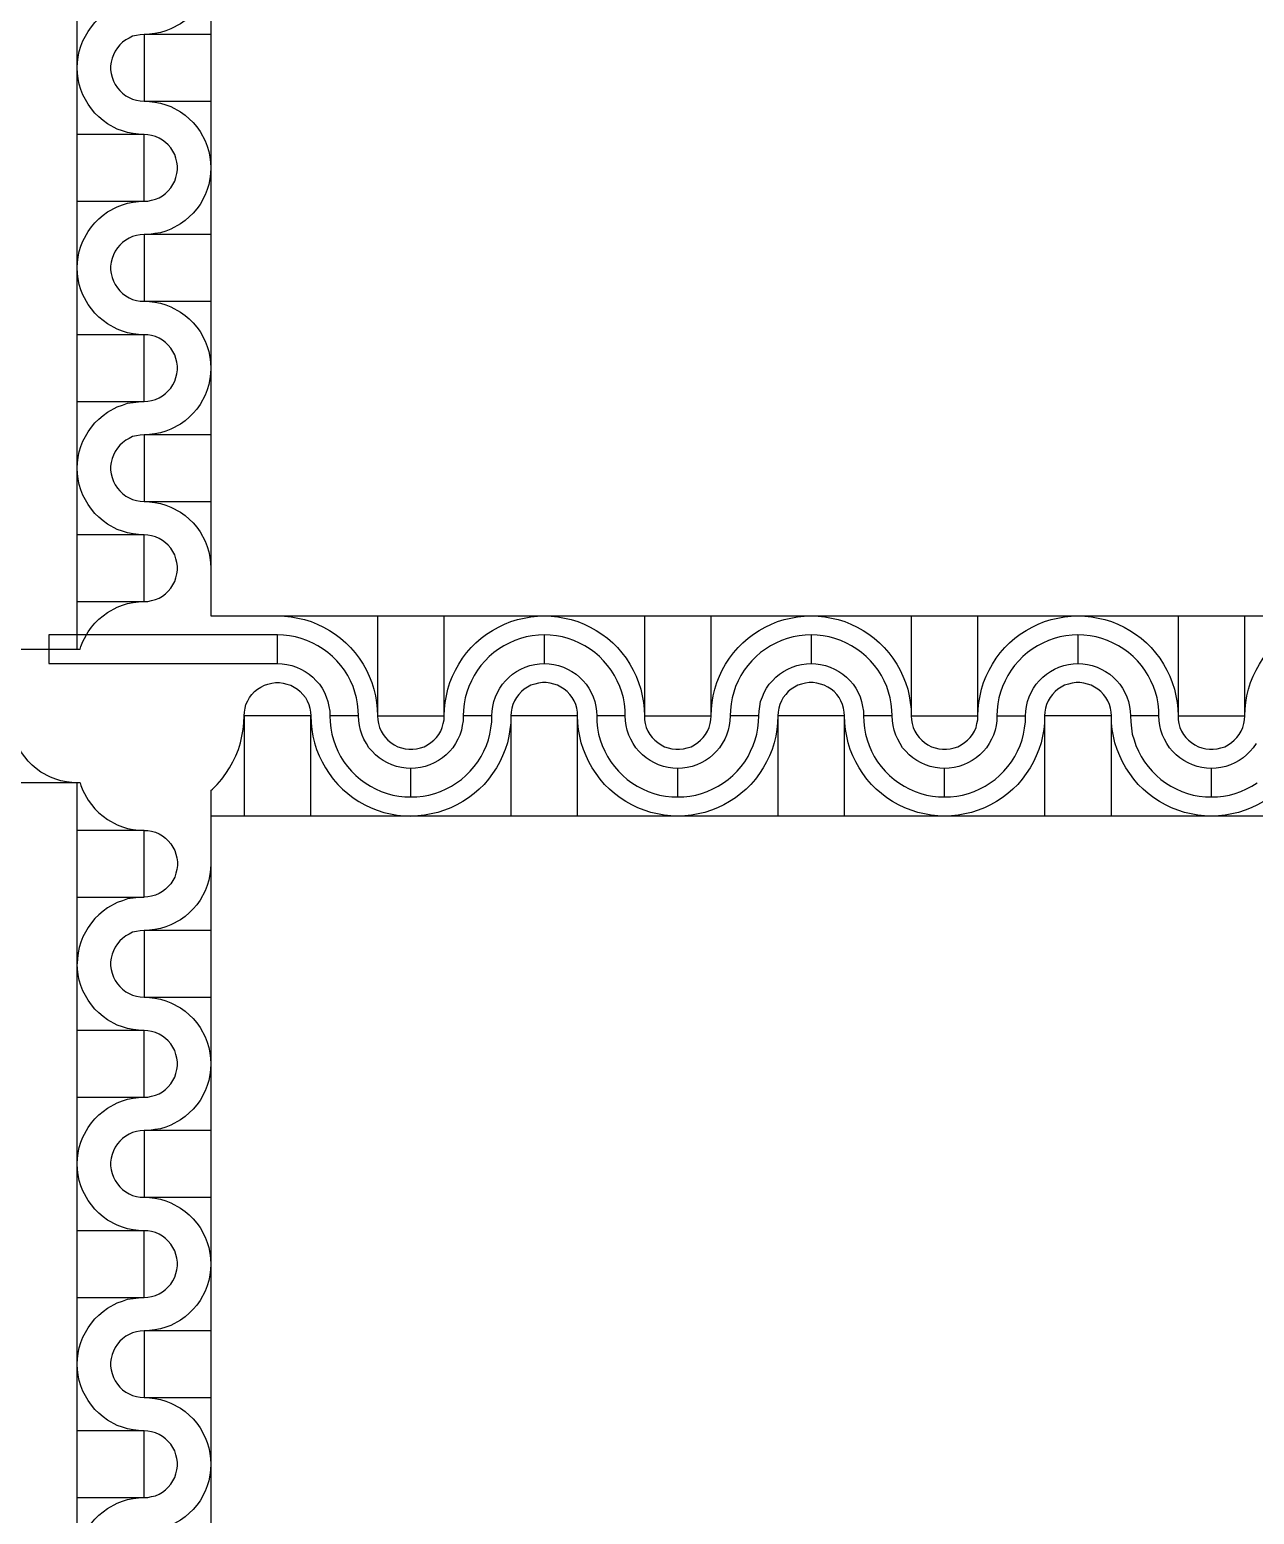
# Model space of a CAD drawing. Extents: x 190.8 to 267.1, y 124 to 174.8.
# Drawn here: x 231.075 to 232.36, y 145.243 to 146.801 of the extents above; entities that cross this region are included whole.
import ezdxf

# ---------------------------------------------------------------- set-up
doc = ezdxf.new("R2010")
doc.units = 0
doc.header["$MEASUREMENT"] = 0

msp = doc.modelspace()

# ---------------------------------------------------------------- linework, layer by layer
for p, q in [((231.2646, 148.2023), (231.2646, 146.1856)), ((231.2646, 146.1856), (233.3913, 146.1856)), ((229.0246, 146.1506), (231.1275, 146.1506)), ((231.2646, 146.0023), (231.2646, 143.9856))]:
    msp.add_line(p, q)
for points in [[(231.1246, 146.1506), (231.1246, 148.2106)], [(231.2646, 146.8656), (231.2644, 146.8598), (231.2636, 146.8541), (231.2626, 146.8483), (231.2609, 146.8428), (231.2589, 146.8373), (231.2534, 146.8273), (231.2499, 146.8226), (231.2461, 146.8181), (231.2421, 146.8141), (231.2376, 146.8103), (231.2329, 146.8068), (231.2229, 146.8013), (231.2174, 146.7993), (231.2119, 146.7976), (231.2061, 146.7966), (231.2004, 146.7958), (231.1946, 146.7956)], [(231.1246, 146.7606), (231.1249, 146.7663), (231.1256, 146.7721), (231.1266, 146.7778), (231.1284, 146.7833), (231.1304, 146.7888), (231.1359, 146.7988), (231.1394, 146.8036), (231.1431, 146.8081), (231.1471, 146.8121), (231.1516, 146.8158), (231.1564, 146.8193), (231.1664, 146.8248), (231.1719, 146.8268), (231.1774, 146.8286), (231.1831, 146.8296), (231.1889, 146.8303), (231.1946, 146.8306)], [(231.1946, 146.7956), (231.1906, 146.7953), (231.1866, 146.7946), (231.1826, 146.7936), (231.1789, 146.7918), (231.1754, 146.7898), (231.1721, 146.7873), (231.1691, 146.7846), (231.1666, 146.7816), (231.1644, 146.7781), (231.1624, 146.7743), (231.1611, 146.7706), (231.1601, 146.7666), (231.1596, 146.7626), (231.1596, 146.7586), (231.1601, 146.7546), (231.1611, 146.7506), (231.1624, 146.7466), (231.1644, 146.7431), (231.1666, 146.7396), (231.1691, 146.7366), (231.1721, 146.7338), (231.1754, 146.7313), (231.1789, 146.7293), (231.1826, 146.7276), (231.1866, 146.7266), (231.1906, 146.7258), (231.1946, 146.7256)], [(231.2646, 146.7956), (231.1946, 146.7956), (231.1946, 146.7256), (231.2646, 146.7256)], [(231.1946, 146.6906), (231.1889, 146.6908), (231.1831, 146.6916), (231.1774, 146.6926), (231.1719, 146.6943), (231.1664, 146.6963), (231.1564, 146.7018), (231.1516, 146.7053), (231.1471, 146.7091), (231.1431, 146.7131), (231.1394, 146.7176), (231.1359, 146.7223), (231.1304, 146.7323), (231.1284, 146.7378), (231.1266, 146.7433), (231.1256, 146.7491), (231.1249, 146.7548), (231.1246, 146.7606)], [(231.1946, 146.7256), (231.2004, 146.7253), (231.2061, 146.7246), (231.2119, 146.7236), (231.2174, 146.7218), (231.2229, 146.7198), (231.2329, 146.7143), (231.2376, 146.7108), (231.2421, 146.7071), (231.2461, 146.7031), (231.2499, 146.6986), (231.2534, 146.6938), (231.2589, 146.6838), (231.2609, 146.6783), (231.2626, 146.6728), (231.2636, 146.6671), (231.2644, 146.6613), (231.2646, 146.6556)], [(231.1246, 146.6206), (231.1946, 146.6206), (231.1946, 146.6906), (231.1246, 146.6906)], [(231.1946, 146.6206), (231.1986, 146.6208), (231.2026, 146.6216), (231.2066, 146.6226), (231.2104, 146.6243), (231.2139, 146.6263), (231.2171, 146.6288), (231.2201, 146.6316), (231.2226, 146.6346), (231.2249, 146.6381), (231.2269, 146.6418), (231.2281, 146.6456), (231.2291, 146.6496), (231.2296, 146.6536), (231.2296, 146.6576), (231.2291, 146.6616), (231.2281, 146.6656), (231.2269, 146.6696), (231.2249, 146.6731), (231.2226, 146.6766), (231.2201, 146.6796), (231.2171, 146.6823), (231.2139, 146.6848), (231.2104, 146.6868), (231.2066, 146.6886), (231.2026, 146.6896), (231.1986, 146.6903), (231.1946, 146.6906)], [(231.2646, 146.6556), (231.2644, 146.6498), (231.2636, 146.6441), (231.2626, 146.6383), (231.2609, 146.6328), (231.2589, 146.6273), (231.2534, 146.6173), (231.2499, 146.6126), (231.2461, 146.6081), (231.2421, 146.6041), (231.2376, 146.6003), (231.2329, 146.5968), (231.2229, 146.5913), (231.2174, 146.5893), (231.2119, 146.5876), (231.2061, 146.5866), (231.2004, 146.5858), (231.1946, 146.5856)], [(231.1246, 146.5506), (231.1249, 146.5563), (231.1256, 146.5621), (231.1266, 146.5678), (231.1284, 146.5733), (231.1304, 146.5788), (231.1359, 146.5888), (231.1394, 146.5936), (231.1431, 146.5981), (231.1471, 146.6021), (231.1516, 146.6058), (231.1564, 146.6093), (231.1664, 146.6148), (231.1719, 146.6168), (231.1774, 146.6186), (231.1831, 146.6196), (231.1889, 146.6203), (231.1946, 146.6206)], [(231.1946, 146.5856), (231.1906, 146.5853), (231.1866, 146.5846), (231.1826, 146.5836), (231.1789, 146.5818), (231.1754, 146.5798), (231.1721, 146.5773), (231.1691, 146.5746), (231.1666, 146.5716), (231.1644, 146.5681), (231.1624, 146.5643), (231.1611, 146.5606), (231.1601, 146.5566), (231.1596, 146.5526), (231.1596, 146.5486), (231.1601, 146.5446), (231.1611, 146.5406), (231.1624, 146.5366), (231.1644, 146.5331), (231.1666, 146.5296), (231.1691, 146.5266), (231.1721, 146.5238), (231.1754, 146.5213), (231.1789, 146.5193), (231.1826, 146.5176), (231.1866, 146.5166), (231.1906, 146.5158), (231.1946, 146.5156)], [(231.2646, 146.5856), (231.1946, 146.5856), (231.1946, 146.5156), (231.2646, 146.5156)], [(231.1946, 146.4806), (231.1889, 146.4808), (231.1831, 146.4816), (231.1774, 146.4826), (231.1719, 146.4843), (231.1664, 146.4863), (231.1564, 146.4918), (231.1516, 146.4953), (231.1471, 146.4991), (231.1431, 146.5031), (231.1394, 146.5076), (231.1359, 146.5123), (231.1304, 146.5223), (231.1284, 146.5278), (231.1266, 146.5333), (231.1256, 146.5391), (231.1249, 146.5448), (231.1246, 146.5506)], [(231.1946, 146.5156), (231.2004, 146.5153), (231.2061, 146.5146), (231.2119, 146.5136), (231.2174, 146.5118), (231.2229, 146.5098), (231.2329, 146.5043), (231.2376, 146.5008), (231.2421, 146.4971), (231.2461, 146.4931), (231.2499, 146.4886), (231.2534, 146.4838), (231.2589, 146.4738), (231.2609, 146.4683), (231.2626, 146.4628), (231.2636, 146.4571), (231.2644, 146.4513), (231.2646, 146.4456)], [(231.1246, 146.4106), (231.1946, 146.4106), (231.1946, 146.4806), (231.1246, 146.4806)], [(231.1946, 146.4106), (231.1986, 146.4108), (231.2026, 146.4116), (231.2066, 146.4126), (231.2104, 146.4143), (231.2139, 146.4163), (231.2171, 146.4188), (231.2201, 146.4216), (231.2226, 146.4246), (231.2249, 146.4281), (231.2269, 146.4318), (231.2281, 146.4356), (231.2291, 146.4396), (231.2296, 146.4436), (231.2296, 146.4476), (231.2291, 146.4516), (231.2281, 146.4556), (231.2269, 146.4596), (231.2249, 146.4631), (231.2226, 146.4666), (231.2201, 146.4696), (231.2171, 146.4723), (231.2139, 146.4748), (231.2104, 146.4768), (231.2066, 146.4786), (231.2026, 146.4796), (231.1986, 146.4803), (231.1946, 146.4806)], [(231.2646, 146.4456), (231.2644, 146.4398), (231.2636, 146.4341), (231.2626, 146.4283), (231.2609, 146.4228), (231.2589, 146.4173), (231.2534, 146.4073), (231.2499, 146.4026), (231.2461, 146.3981), (231.2421, 146.3941), (231.2376, 146.3903), (231.2329, 146.3868), (231.2229, 146.3813), (231.2174, 146.3793), (231.2119, 146.3776), (231.2061, 146.3766), (231.2004, 146.3758), (231.1946, 146.3756)], [(231.1246, 146.3406), (231.1249, 146.3463), (231.1256, 146.3521), (231.1266, 146.3578), (231.1284, 146.3633), (231.1304, 146.3688), (231.1359, 146.3788), (231.1394, 146.3836), (231.1431, 146.3881), (231.1471, 146.3921), (231.1516, 146.3958), (231.1564, 146.3993), (231.1664, 146.4048), (231.1719, 146.4068), (231.1774, 146.4086), (231.1831, 146.4096), (231.1889, 146.4103), (231.1946, 146.4106)], [(231.1946, 146.3756), (231.1906, 146.3753), (231.1866, 146.3746), (231.1826, 146.3736), (231.1789, 146.3718), (231.1754, 146.3698), (231.1721, 146.3673), (231.1691, 146.3646), (231.1666, 146.3616), (231.1644, 146.3581), (231.1624, 146.3543), (231.1611, 146.3506), (231.1601, 146.3466), (231.1596, 146.3426), (231.1596, 146.3386), (231.1601, 146.3346), (231.1611, 146.3306), (231.1624, 146.3266), (231.1644, 146.3231), (231.1666, 146.3196), (231.1691, 146.3166), (231.1721, 146.3138), (231.1754, 146.3113), (231.1789, 146.3093), (231.1826, 146.3076), (231.1866, 146.3066), (231.1906, 146.3058), (231.1946, 146.3056)], [(231.2646, 146.3756), (231.1946, 146.3756), (231.1946, 146.3056), (231.2646, 146.3056)], [(231.1946, 146.2706), (231.1889, 146.2708), (231.1831, 146.2716), (231.1774, 146.2726), (231.1719, 146.2743), (231.1664, 146.2763), (231.1564, 146.2818), (231.1516, 146.2853), (231.1471, 146.2891), (231.1431, 146.2931), (231.1394, 146.2976), (231.1359, 146.3023), (231.1304, 146.3123), (231.1284, 146.3178), (231.1266, 146.3233), (231.1256, 146.3291), (231.1249, 146.3348), (231.1246, 146.3406)], [(231.1946, 146.3056), (231.2004, 146.3053), (231.2061, 146.3046), (231.2119, 146.3036), (231.2174, 146.3018), (231.2229, 146.2998), (231.2329, 146.2943), (231.2376, 146.2908), (231.2421, 146.2871), (231.2461, 146.2831), (231.2499, 146.2786), (231.2534, 146.2738), (231.2589, 146.2638), (231.2609, 146.2583), (231.2626, 146.2528), (231.2636, 146.2471), (231.2644, 146.2413), (231.2646, 146.2356)], [(231.1246, 146.2006), (231.1946, 146.2006), (231.1946, 146.2706), (231.1246, 146.2706)], [(231.1946, 146.2006), (231.1986, 146.2008), (231.2026, 146.2016), (231.2066, 146.2026), (231.2104, 146.2043), (231.2139, 146.2063), (231.2171, 146.2088), (231.2201, 146.2116), (231.2226, 146.2146), (231.2249, 146.2181), (231.2269, 146.2218), (231.2281, 146.2256), (231.2291, 146.2296), (231.2296, 146.2336), (231.2296, 146.2376), (231.2291, 146.2416), (231.2281, 146.2456), (231.2269, 146.2496), (231.2249, 146.2531), (231.2226, 146.2566), (231.2201, 146.2596), (231.2171, 146.2623), (231.2139, 146.2648), (231.2104, 146.2668), (231.2066, 146.2686), (231.2026, 146.2696), (231.1986, 146.2703), (231.1946, 146.2706)], [(231.1275, 146.1506), (231.1284, 146.1533), (231.1304, 146.1588), (231.1359, 146.1688), (231.1394, 146.1736), (231.1431, 146.1781), (231.1471, 146.1821), (231.1516, 146.1858), (231.1564, 146.1893), (231.1664, 146.1948), (231.1719, 146.1968), (231.1774, 146.1986), (231.1831, 146.1996), (231.1889, 146.2003), (231.1946, 146.2006)], [(231.3346, 146.1856), (231.3419, 146.1853), (231.3489, 146.1846), (231.3559, 146.1833), (231.3629, 146.1818), (231.3699, 146.1796), (231.3764, 146.1768), (231.3829, 146.1738), (231.3891, 146.1703), (231.3951, 146.1663), (231.4009, 146.1621), (231.4064, 146.1573), (231.4114, 146.1523), (231.4161, 146.1468), (231.4204, 146.1411), (231.4244, 146.1351), (231.4279, 146.1288), (231.4309, 146.1223), (231.4336, 146.1158), (231.4359, 146.1088), (231.4374, 146.1018), (231.4386, 146.0948), (231.4394, 146.0878), (231.4396, 146.0806)], [(231.4396, 146.1856), (231.4396, 146.0806), (231.5096, 146.0806), (231.5096, 146.1856)], [(231.5096, 146.0806), (231.5099, 146.0878), (231.5106, 146.0948), (231.5119, 146.1018), (231.5134, 146.1088), (231.5156, 146.1158), (231.5184, 146.1223), (231.5214, 146.1288), (231.5249, 146.1351), (231.5289, 146.1411), (231.5331, 146.1468), (231.5379, 146.1523), (231.5429, 146.1573), (231.5484, 146.1621), (231.5541, 146.1663), (231.5601, 146.1703), (231.5664, 146.1738), (231.5729, 146.1768), (231.5794, 146.1796), (231.5864, 146.1818), (231.5934, 146.1833), (231.6004, 146.1846), (231.6074, 146.1853), (231.6146, 146.1856)], [(231.6146, 146.1856), (231.6219, 146.1853), (231.6289, 146.1846), (231.6359, 146.1833), (231.6429, 146.1818), (231.6499, 146.1796), (231.6564, 146.1768), (231.6629, 146.1738), (231.6691, 146.1703), (231.6751, 146.1663), (231.6809, 146.1621), (231.6864, 146.1573), (231.6914, 146.1523), (231.6961, 146.1468), (231.7004, 146.1411), (231.7044, 146.1351), (231.7079, 146.1288), (231.7109, 146.1223), (231.7136, 146.1158), (231.7159, 146.1088), (231.7174, 146.1018), (231.7186, 146.0948), (231.7194, 146.0878), (231.7196, 146.0806)], [(231.7196, 146.1856), (231.7196, 146.0806), (231.7896, 146.0806), (231.7896, 146.1856)], [(231.7896, 146.0806), (231.7899, 146.0878), (231.7906, 146.0948), (231.7919, 146.1018), (231.7934, 146.1088), (231.7956, 146.1158), (231.7984, 146.1223), (231.8014, 146.1288), (231.8049, 146.1351), (231.8089, 146.1411), (231.8131, 146.1468), (231.8179, 146.1523), (231.8229, 146.1573), (231.8284, 146.1621), (231.8341, 146.1663), (231.8401, 146.1703), (231.8464, 146.1738), (231.8529, 146.1768), (231.8594, 146.1796), (231.8664, 146.1818), (231.8734, 146.1833), (231.8804, 146.1846), (231.8874, 146.1853), (231.8946, 146.1856)], [(231.8946, 146.1856), (231.9019, 146.1853), (231.9089, 146.1846), (231.9159, 146.1833), (231.9229, 146.1818), (231.9299, 146.1796), (231.9364, 146.1768), (231.9429, 146.1738), (231.9491, 146.1703), (231.9551, 146.1663), (231.9609, 146.1621), (231.9664, 146.1573), (231.9714, 146.1523), (231.9761, 146.1468), (231.9804, 146.1411), (231.9844, 146.1351), (231.9879, 146.1288), (231.9909, 146.1223), (231.9936, 146.1158), (231.9959, 146.1088), (231.9974, 146.1018), (231.9986, 146.0948), (231.9994, 146.0878), (231.9996, 146.0806)], [(231.9996, 146.1856), (231.9996, 146.0806), (232.0696, 146.0806), (232.0696, 146.1856)], [(232.0696, 146.0806), (232.0699, 146.0878), (232.0706, 146.0948), (232.0719, 146.1018), (232.0734, 146.1088), (232.0756, 146.1158), (232.0784, 146.1223), (232.0814, 146.1288), (232.0849, 146.1351), (232.0889, 146.1411), (232.0931, 146.1468), (232.0979, 146.1523), (232.1029, 146.1573), (232.1084, 146.1621), (232.1141, 146.1663), (232.1201, 146.1703), (232.1264, 146.1738), (232.1329, 146.1768), (232.1394, 146.1796), (232.1464, 146.1818), (232.1534, 146.1833), (232.1604, 146.1846), (232.1674, 146.1853), (232.1746, 146.1856)], [(232.1746, 146.1856), (232.1819, 146.1853), (232.1889, 146.1846), (232.1959, 146.1833), (232.2029, 146.1818), (232.2099, 146.1796), (232.2164, 146.1768), (232.2229, 146.1738), (232.2291, 146.1703), (232.2351, 146.1663), (232.2409, 146.1621), (232.2464, 146.1573), (232.2514, 146.1523), (232.2561, 146.1468), (232.2604, 146.1411), (232.2644, 146.1351), (232.2679, 146.1288), (232.2709, 146.1223), (232.2736, 146.1158), (232.2759, 146.1088), (232.2774, 146.1018), (232.2786, 146.0948), (232.2794, 146.0878), (232.2796, 146.0806)], [(232.2796, 146.1856), (232.2796, 146.0806), (232.3496, 146.0806), (232.3496, 146.1856)], [(232.3496, 146.0806), (232.3499, 146.0878), (232.3506, 146.0948), (232.3519, 146.1018), (232.3534, 146.1088), (232.3556, 146.1158), (232.3584, 146.1223), (232.3614, 146.1288), (232.3649, 146.1351), (232.3689, 146.1411), (232.3731, 146.1468), (232.3779, 146.1523), (232.3829, 146.1573), (232.3884, 146.1621), (232.3941, 146.1663), (232.4001, 146.1703), (232.4064, 146.1738), (232.4129, 146.1768), (232.4194, 146.1796), (232.4264, 146.1818), (232.4334, 146.1833), (232.4404, 146.1846), (232.4474, 146.1853), (232.4546, 146.1856)], [(231.4196, 146.0806), (231.4194, 146.0868), (231.4186, 146.0933), (231.4176, 146.0996), (231.4159, 146.1056), (231.4139, 146.1116), (231.4111, 146.1176), (231.4084, 146.1231), (231.4049, 146.1286), (231.4011, 146.1336), (231.3969, 146.1383), (231.3924, 146.1428), (231.3876, 146.1471), (231.3826, 146.1508), (231.3771, 146.1543), (231.3716, 146.1571), (231.3656, 146.1598), (231.3596, 146.1618), (231.3536, 146.1636), (231.3474, 146.1646), (231.3409, 146.1653), (231.3346, 146.1656)], [(231.6146, 146.1656), (231.6084, 146.1653), (231.6019, 146.1646), (231.5956, 146.1636), (231.5896, 146.1618), (231.5836, 146.1598), (231.5776, 146.1571), (231.5721, 146.1543), (231.5666, 146.1508), (231.5616, 146.1471), (231.5569, 146.1428), (231.5524, 146.1383), (231.5481, 146.1336), (231.5444, 146.1286), (231.5409, 146.1231), (231.5381, 146.1176), (231.5354, 146.1116), (231.5334, 146.1056), (231.5316, 146.0996), (231.5306, 146.0933), (231.5299, 146.0868), (231.5296, 146.0806)], [(231.6996, 146.0806), (231.6994, 146.0868), (231.6986, 146.0933), (231.6976, 146.0996), (231.6959, 146.1056), (231.6939, 146.1116), (231.6911, 146.1176), (231.6884, 146.1231), (231.6849, 146.1286), (231.6811, 146.1336), (231.6769, 146.1383), (231.6724, 146.1428), (231.6676, 146.1471), (231.6626, 146.1508), (231.6571, 146.1543), (231.6516, 146.1571), (231.6456, 146.1598), (231.6396, 146.1618), (231.6336, 146.1636), (231.6274, 146.1646), (231.6209, 146.1653), (231.6146, 146.1656), (231.6146, 146.1356), (231.6196, 146.1353), (231.6246, 146.1346), (231.6296, 146.1336), (231.6346, 146.1318), (231.6391, 146.1298), (231.6436, 146.1273), (231.6479, 146.1246), (231.6516, 146.1213), (231.6554, 146.1176), (231.6586, 146.1138), (231.6614, 146.1096), (231.6639, 146.1051), (231.6659, 146.1006), (231.6676, 146.0956), (231.6686, 146.0906), (231.6694, 146.0856), (231.6696, 146.0806)], [(231.8946, 146.1656), (231.8884, 146.1653), (231.8819, 146.1646), (231.8756, 146.1636), (231.8696, 146.1618), (231.8636, 146.1598), (231.8576, 146.1571), (231.8521, 146.1543), (231.8466, 146.1508), (231.8416, 146.1471), (231.8369, 146.1428), (231.8324, 146.1383), (231.8281, 146.1336), (231.8244, 146.1286), (231.8209, 146.1231), (231.8181, 146.1176), (231.8154, 146.1116), (231.8134, 146.1056), (231.8116, 146.0996), (231.8106, 146.0933), (231.8099, 146.0868), (231.8096, 146.0806)], [(231.9796, 146.0806), (231.9794, 146.0868), (231.9786, 146.0933), (231.9776, 146.0996), (231.9759, 146.1056), (231.9739, 146.1116), (231.9711, 146.1176), (231.9684, 146.1231), (231.9649, 146.1286), (231.9611, 146.1336), (231.9569, 146.1383), (231.9524, 146.1428), (231.9476, 146.1471), (231.9426, 146.1508), (231.9371, 146.1543), (231.9316, 146.1571), (231.9256, 146.1598), (231.9196, 146.1618), (231.9136, 146.1636), (231.9074, 146.1646), (231.9009, 146.1653), (231.8946, 146.1656), (231.8946, 146.1356), (231.8996, 146.1353), (231.9046, 146.1346), (231.9096, 146.1336), (231.9146, 146.1318), (231.9191, 146.1298), (231.9236, 146.1273), (231.9279, 146.1246), (231.9316, 146.1213), (231.9354, 146.1176), (231.9386, 146.1138), (231.9414, 146.1096), (231.9439, 146.1051), (231.9459, 146.1006), (231.9476, 146.0956), (231.9486, 146.0906), (231.9494, 146.0856), (231.9496, 146.0806)], [(232.1746, 146.1656), (232.1684, 146.1653), (232.1619, 146.1646), (232.1556, 146.1636), (232.1496, 146.1618), (232.1436, 146.1598), (232.1376, 146.1571), (232.1321, 146.1543), (232.1266, 146.1508), (232.1216, 146.1471), (232.1169, 146.1428), (232.1124, 146.1383), (232.1081, 146.1336), (232.1044, 146.1286), (232.1009, 146.1231), (232.0981, 146.1176), (232.0954, 146.1116), (232.0934, 146.1056), (232.0916, 146.0996), (232.0906, 146.0933), (232.0899, 146.0868), (232.0896, 146.0806), (232.1196, 146.0806), (232.1199, 146.0856), (232.1206, 146.0906), (232.1216, 146.0956), (232.1234, 146.1006), (232.1254, 146.1051), (232.1279, 146.1096), (232.1306, 146.1138), (232.1339, 146.1176), (232.1376, 146.1213), (232.1414, 146.1246), (232.1456, 146.1273), (232.1501, 146.1298), (232.1546, 146.1318), (232.1596, 146.1336), (232.1646, 146.1346), (232.1696, 146.1353), (232.1746, 146.1356)], [(232.2596, 146.0806), (232.2594, 146.0868), (232.2586, 146.0933), (232.2576, 146.0996), (232.2559, 146.1056), (232.2539, 146.1116), (232.2511, 146.1176), (232.2484, 146.1231), (232.2449, 146.1286), (232.2411, 146.1336), (232.2369, 146.1383), (232.2324, 146.1428), (232.2276, 146.1471), (232.2226, 146.1508), (232.2171, 146.1543), (232.2116, 146.1571), (232.2056, 146.1598), (232.1996, 146.1618), (232.1936, 146.1636), (232.1874, 146.1646), (232.1809, 146.1653), (232.1746, 146.1656), (232.1746, 146.1356), (232.1796, 146.1353), (232.1846, 146.1346), (232.1896, 146.1336), (232.1946, 146.1318), (232.1991, 146.1298), (232.2036, 146.1273), (232.2079, 146.1246), (232.2116, 146.1213), (232.2154, 146.1176), (232.2186, 146.1138), (232.2214, 146.1096), (232.2239, 146.1051), (232.2259, 146.1006), (232.2276, 146.0956), (232.2286, 146.0906), (232.2294, 146.0856), (232.2296, 146.0806)], [(231.3346, 146.1356), (231.3396, 146.1353), (231.3446, 146.1346), (231.3496, 146.1336), (231.3546, 146.1318), (231.3591, 146.1298), (231.3636, 146.1273), (231.3679, 146.1246), (231.3716, 146.1213), (231.3754, 146.1176), (231.3786, 146.1138), (231.3814, 146.1096), (231.3839, 146.1051), (231.3859, 146.1006), (231.3876, 146.0956), (231.3886, 146.0906), (231.3894, 146.0856), (231.3896, 146.0806)], [(231.5596, 146.0806), (231.5599, 146.0856), (231.5606, 146.0906), (231.5616, 146.0956), (231.5634, 146.1006), (231.5654, 146.1051), (231.5679, 146.1096), (231.5706, 146.1138), (231.5739, 146.1176), (231.5776, 146.1213), (231.5814, 146.1246), (231.5856, 146.1273), (231.5901, 146.1298), (231.5946, 146.1318), (231.5996, 146.1336), (231.6046, 146.1346), (231.6096, 146.1353), (231.6146, 146.1356)], [(231.8396, 146.0806), (231.8399, 146.0856), (231.8406, 146.0906), (231.8416, 146.0956), (231.8434, 146.1006), (231.8454, 146.1051), (231.8479, 146.1096), (231.8506, 146.1138), (231.8539, 146.1176), (231.8576, 146.1213), (231.8614, 146.1246), (231.8656, 146.1273), (231.8701, 146.1298), (231.8746, 146.1318), (231.8796, 146.1336), (231.8846, 146.1346), (231.8896, 146.1353), (231.8946, 146.1356)], [(231.2996, 146.0806), (231.2999, 146.0846), (231.3006, 146.0886), (231.3016, 146.0926), (231.3034, 146.0963), (231.3054, 146.0998), (231.3079, 146.1031), (231.3106, 146.1061), (231.3136, 146.1086), (231.3171, 146.1108), (231.3209, 146.1128), (231.3246, 146.1141), (231.3286, 146.1151), (231.3326, 146.1156), (231.3366, 146.1156), (231.3406, 146.1151), (231.3446, 146.1141), (231.3486, 146.1128), (231.3521, 146.1108), (231.3556, 146.1086), (231.3586, 146.1061), (231.3614, 146.1031), (231.3639, 146.0998), (231.3659, 146.0963), (231.3676, 146.0926), (231.3686, 146.0886), (231.3694, 146.0846), (231.3696, 146.0806)], [(231.6496, 146.0806), (231.6494, 146.0846), (231.6486, 146.0886), (231.6476, 146.0926), (231.6459, 146.0963), (231.6439, 146.0998), (231.6414, 146.1031), (231.6386, 146.1061), (231.6356, 146.1086), (231.6321, 146.1108), (231.6284, 146.1128), (231.6246, 146.1141), (231.6206, 146.1151), (231.6166, 146.1156), (231.6126, 146.1156), (231.6086, 146.1151), (231.6046, 146.1141), (231.6006, 146.1128), (231.5971, 146.1108), (231.5936, 146.1086), (231.5906, 146.1061), (231.5879, 146.1031), (231.5854, 146.0998), (231.5834, 146.0963), (231.5816, 146.0926), (231.5806, 146.0886), (231.5799, 146.0846), (231.5796, 146.0806)], [(231.9296, 146.0806), (231.9294, 146.0846), (231.9286, 146.0886), (231.9276, 146.0926), (231.9259, 146.0963), (231.9239, 146.0998), (231.9214, 146.1031), (231.9186, 146.1061), (231.9156, 146.1086), (231.9121, 146.1108), (231.9084, 146.1128), (231.9046, 146.1141), (231.9006, 146.1151), (231.8966, 146.1156), (231.8926, 146.1156), (231.8886, 146.1151), (231.8846, 146.1141), (231.8806, 146.1128), (231.8771, 146.1108), (231.8736, 146.1086), (231.8706, 146.1061), (231.8679, 146.1031), (231.8654, 146.0998), (231.8634, 146.0963), (231.8616, 146.0926), (231.8606, 146.0886), (231.8599, 146.0846), (231.8596, 146.0806)], [(232.2096, 146.0806), (232.2094, 146.0846), (232.2086, 146.0886), (232.2076, 146.0926), (232.2059, 146.0963), (232.2039, 146.0998), (232.2014, 146.1031), (232.1986, 146.1061), (232.1956, 146.1086), (232.1921, 146.1108), (232.1884, 146.1128), (232.1846, 146.1141), (232.1806, 146.1151), (232.1766, 146.1156), (232.1726, 146.1156), (232.1686, 146.1151), (232.1646, 146.1141), (232.1606, 146.1128), (232.1571, 146.1108), (232.1536, 146.1086), (232.1506, 146.1061), (232.1479, 146.1031), (232.1454, 146.0998), (232.1434, 146.0963), (232.1416, 146.0926), (232.1406, 146.0886), (232.1399, 146.0846), (232.1396, 146.0806)], [(231.1246, 146.0106), (231.1189, 146.0108), (231.1131, 146.0116), (231.1074, 146.0126), (231.1019, 146.0143), (231.0964, 146.0163), (231.0864, 146.0218), (231.0816, 146.0253), (231.0771, 146.0291), (231.0731, 146.0331), (231.0694, 146.0376), (231.0659, 146.0423), (231.0604, 146.0523), (231.0584, 146.0578), (231.0566, 146.0633), (231.0556, 146.0691), (231.0549, 146.0748), (231.0546, 146.0806)], [(231.2646, 146.0023), (231.2664, 146.0038), (231.2714, 146.0088), (231.2761, 146.0143), (231.2804, 146.0201), (231.2844, 146.0261), (231.2879, 146.0323), (231.2909, 146.0388), (231.2936, 146.0453), (231.2959, 146.0523), (231.2974, 146.0593), (231.2986, 146.0663), (231.2994, 146.0733), (231.2996, 146.0806)], [(231.3696, 145.9756), (231.3696, 146.0806), (231.2996, 146.0806), (231.2996, 145.9756)], [(231.3696, 146.0806), (231.3699, 146.0733), (231.3706, 146.0663), (231.3719, 146.0593), (231.3734, 146.0523), (231.3756, 146.0453), (231.3784, 146.0388), (231.3814, 146.0323), (231.3849, 146.0261), (231.3889, 146.0201), (231.3931, 146.0143), (231.3979, 146.0088), (231.4029, 146.0038), (231.4084, 145.9991), (231.4141, 145.9948), (231.4201, 145.9908), (231.4264, 145.9873), (231.4329, 145.9843), (231.4394, 145.9816), (231.4464, 145.9793), (231.4534, 145.9778), (231.4604, 145.9766), (231.4674, 145.9758), (231.4746, 145.9756)], [(231.4396, 146.0806), (231.4399, 146.0766), (231.4406, 146.0726), (231.4416, 146.0686), (231.4434, 146.0648), (231.4454, 146.0613), (231.4479, 146.0581), (231.4506, 146.0551), (231.4536, 146.0526), (231.4571, 146.0503), (231.4609, 146.0483), (231.4646, 146.0471), (231.4686, 146.0461), (231.4726, 146.0456), (231.4766, 146.0456), (231.4806, 146.0461), (231.4846, 146.0471), (231.4886, 146.0483), (231.4921, 146.0503), (231.4956, 146.0526), (231.4986, 146.0551), (231.5014, 146.0581), (231.5039, 146.0613), (231.5059, 146.0648), (231.5076, 146.0686), (231.5086, 146.0726), (231.5094, 146.0766), (231.5096, 146.0806)], [(231.4746, 145.9956), (231.4809, 145.9958), (231.4874, 145.9966), (231.4936, 145.9976), (231.4996, 145.9993), (231.5056, 146.0013), (231.5116, 146.0041), (231.5171, 146.0068), (231.5226, 146.0103), (231.5276, 146.0141), (231.5324, 146.0183), (231.5369, 146.0228), (231.5411, 146.0276), (231.5449, 146.0326), (231.5484, 146.0381), (231.5511, 146.0436), (231.5539, 146.0496), (231.5559, 146.0556), (231.5576, 146.0616), (231.5586, 146.0678), (231.5594, 146.0743), (231.5596, 146.0806), (231.5296, 146.0806), (231.5294, 146.0756), (231.5286, 146.0706), (231.5276, 146.0656), (231.5259, 146.0606), (231.5239, 146.0561), (231.5214, 146.0516), (231.5186, 146.0473), (231.5154, 146.0436), (231.5116, 146.0398), (231.5079, 146.0366), (231.5036, 146.0338), (231.4991, 146.0313), (231.4946, 146.0293), (231.4896, 146.0276), (231.4846, 146.0266), (231.4796, 146.0258), (231.4746, 146.0256)], [(231.5796, 146.0806), (231.5794, 146.0733), (231.5786, 146.0663), (231.5774, 146.0593), (231.5759, 146.0523), (231.5736, 146.0453), (231.5709, 146.0388), (231.5679, 146.0323), (231.5644, 146.0261), (231.5604, 146.0201), (231.5561, 146.0143), (231.5514, 146.0088), (231.5464, 146.0038), (231.5409, 145.9991), (231.5351, 145.9948), (231.5291, 145.9908), (231.5229, 145.9873), (231.5164, 145.9843), (231.5099, 145.9816), (231.5029, 145.9793), (231.4959, 145.9778), (231.4889, 145.9766), (231.4819, 145.9758), (231.4746, 145.9756)], [(231.6496, 145.9756), (231.6496, 146.0806), (231.5796, 146.0806), (231.5796, 145.9756)], [(231.7546, 145.9756), (231.7474, 145.9758), (231.7404, 145.9766), (231.7334, 145.9778), (231.7264, 145.9793), (231.7194, 145.9816), (231.7129, 145.9843), (231.7064, 145.9873), (231.7001, 145.9908), (231.6941, 145.9948), (231.6884, 145.9991), (231.6829, 146.0038), (231.6779, 146.0088), (231.6731, 146.0143), (231.6689, 146.0201), (231.6649, 146.0261), (231.6614, 146.0323), (231.6584, 146.0388), (231.6556, 146.0453), (231.6534, 146.0523), (231.6519, 146.0593), (231.6506, 146.0663), (231.6499, 146.0733), (231.6496, 146.0806)], [(231.7196, 146.0806), (231.7199, 146.0766), (231.7206, 146.0726), (231.7216, 146.0686), (231.7234, 146.0648), (231.7254, 146.0613), (231.7279, 146.0581), (231.7306, 146.0551), (231.7336, 146.0526), (231.7371, 146.0503), (231.7409, 146.0483), (231.7446, 146.0471), (231.7486, 146.0461), (231.7526, 146.0456), (231.7566, 146.0456), (231.7606, 146.0461), (231.7646, 146.0471), (231.7686, 146.0483), (231.7721, 146.0503), (231.7756, 146.0526), (231.7786, 146.0551), (231.7814, 146.0581), (231.7839, 146.0613), (231.7859, 146.0648), (231.7876, 146.0686), (231.7886, 146.0726), (231.7894, 146.0766), (231.7896, 146.0806)], [(231.7546, 145.9956), (231.7609, 145.9958), (231.7674, 145.9966), (231.7736, 145.9976), (231.7796, 145.9993), (231.7856, 146.0013), (231.7916, 146.0041), (231.7971, 146.0068), (231.8026, 146.0103), (231.8076, 146.0141), (231.8124, 146.0183), (231.8169, 146.0228), (231.8211, 146.0276), (231.8249, 146.0326), (231.8284, 146.0381), (231.8311, 146.0436), (231.8339, 146.0496), (231.8359, 146.0556), (231.8376, 146.0616), (231.8386, 146.0678), (231.8394, 146.0743), (231.8396, 146.0806), (231.8096, 146.0806), (231.8094, 146.0756), (231.8086, 146.0706), (231.8076, 146.0656), (231.8059, 146.0606), (231.8039, 146.0561), (231.8014, 146.0516), (231.7986, 146.0473), (231.7954, 146.0436), (231.7916, 146.0398), (231.7879, 146.0366), (231.7836, 146.0338), (231.7791, 146.0313), (231.7746, 146.0293), (231.7696, 146.0276), (231.7646, 146.0266), (231.7596, 146.0258), (231.7546, 146.0256)], [(231.8596, 146.0806), (231.8594, 146.0733), (231.8586, 146.0663), (231.8574, 146.0593), (231.8559, 146.0523), (231.8536, 146.0453), (231.8509, 146.0388), (231.8479, 146.0323), (231.8444, 146.0261), (231.8404, 146.0201), (231.8361, 146.0143), (231.8314, 146.0088), (231.8264, 146.0038), (231.8209, 145.9991), (231.8151, 145.9948), (231.8091, 145.9908), (231.8029, 145.9873), (231.7964, 145.9843), (231.7899, 145.9816), (231.7829, 145.9793), (231.7759, 145.9778), (231.7689, 145.9766), (231.7619, 145.9758), (231.7546, 145.9756)], [(231.9296, 145.9756), (231.9296, 146.0806), (231.8596, 146.0806), (231.8596, 145.9756)], [(232.0346, 145.9756), (232.0274, 145.9758), (232.0204, 145.9766), (232.0134, 145.9778), (232.0064, 145.9793), (231.9994, 145.9816), (231.9929, 145.9843), (231.9864, 145.9873), (231.9801, 145.9908), (231.9741, 145.9948), (231.9684, 145.9991), (231.9629, 146.0038), (231.9579, 146.0088), (231.9531, 146.0143), (231.9489, 146.0201), (231.9449, 146.0261), (231.9414, 146.0323), (231.9384, 146.0388), (231.9356, 146.0453), (231.9334, 146.0523), (231.9319, 146.0593), (231.9306, 146.0663), (231.9299, 146.0733), (231.9296, 146.0806)], [(231.9996, 146.0806), (231.9999, 146.0766), (232.0006, 146.0726), (232.0016, 146.0686), (232.0034, 146.0648), (232.0054, 146.0613), (232.0079, 146.0581), (232.0106, 146.0551), (232.0136, 146.0526), (232.0171, 146.0503), (232.0209, 146.0483), (232.0246, 146.0471), (232.0286, 146.0461), (232.0326, 146.0456), (232.0366, 146.0456), (232.0406, 146.0461), (232.0446, 146.0471), (232.0486, 146.0483), (232.0521, 146.0503), (232.0556, 146.0526), (232.0586, 146.0551), (232.0614, 146.0581), (232.0639, 146.0613), (232.0659, 146.0648), (232.0676, 146.0686), (232.0686, 146.0726), (232.0694, 146.0766), (232.0696, 146.0806)], [(232.0896, 146.0806), (232.0894, 146.0756), (232.0886, 146.0706), (232.0876, 146.0656), (232.0859, 146.0606), (232.0839, 146.0561), (232.0814, 146.0516), (232.0786, 146.0473), (232.0754, 146.0436), (232.0716, 146.0398), (232.0679, 146.0366), (232.0636, 146.0338), (232.0591, 146.0313), (232.0546, 146.0293), (232.0496, 146.0276), (232.0446, 146.0266), (232.0396, 146.0258), (232.0346, 146.0256)], [(232.1396, 146.0806), (232.1394, 146.0733), (232.1386, 146.0663), (232.1374, 146.0593), (232.1359, 146.0523), (232.1336, 146.0453), (232.1309, 146.0388), (232.1279, 146.0323), (232.1244, 146.0261), (232.1204, 146.0201), (232.1161, 146.0143), (232.1114, 146.0088), (232.1064, 146.0038), (232.1009, 145.9991), (232.0951, 145.9948), (232.0891, 145.9908), (232.0829, 145.9873), (232.0764, 145.9843), (232.0699, 145.9816), (232.0629, 145.9793), (232.0559, 145.9778), (232.0489, 145.9766), (232.0419, 145.9758), (232.0346, 145.9756)], [(232.0346, 145.9956), (232.0409, 145.9958), (232.0474, 145.9966), (232.0536, 145.9976), (232.0596, 145.9993), (232.0656, 146.0013), (232.0716, 146.0041), (232.0771, 146.0068), (232.0826, 146.0103), (232.0876, 146.0141), (232.0924, 146.0183), (232.0969, 146.0228), (232.1011, 146.0276), (232.1049, 146.0326), (232.1084, 146.0381), (232.1111, 146.0436), (232.1139, 146.0496), (232.1159, 146.0556), (232.1176, 146.0616), (232.1186, 146.0678), (232.1194, 146.0743), (232.1196, 146.0806)], [(232.2096, 145.9756), (232.2096, 146.0806), (232.1396, 146.0806), (232.1396, 145.9756)], [(232.3146, 145.9756), (232.3074, 145.9758), (232.3004, 145.9766), (232.2934, 145.9778), (232.2864, 145.9793), (232.2794, 145.9816), (232.2729, 145.9843), (232.2664, 145.9873), (232.2601, 145.9908), (232.2541, 145.9948), (232.2484, 145.9991), (232.2429, 146.0038), (232.2379, 146.0088), (232.2331, 146.0143), (232.2289, 146.0201), (232.2249, 146.0261), (232.2214, 146.0323), (232.2184, 146.0388), (232.2156, 146.0453), (232.2134, 146.0523), (232.2119, 146.0593), (232.2106, 146.0663), (232.2099, 146.0733), (232.2096, 146.0806)], [(232.2796, 146.0806), (232.2799, 146.0766), (232.2806, 146.0726), (232.2816, 146.0686), (232.2834, 146.0648), (232.2854, 146.0613), (232.2879, 146.0581), (232.2906, 146.0551), (232.2936, 146.0526), (232.2971, 146.0503), (232.3009, 146.0483), (232.3046, 146.0471), (232.3086, 146.0461), (232.3126, 146.0456), (232.3166, 146.0456), (232.3206, 146.0461), (232.3246, 146.0471), (232.3286, 146.0483), (232.3321, 146.0503), (232.3356, 146.0526), (232.3386, 146.0551), (232.3414, 146.0581), (232.3439, 146.0613), (232.3459, 146.0648), (232.3476, 146.0686), (232.3486, 146.0726), (232.3494, 146.0766), (232.3496, 146.0806)], [(232.4196, 146.0806), (232.4194, 146.0733), (232.4186, 146.0663), (232.4174, 146.0593), (232.4159, 146.0523), (232.4136, 146.0453), (232.4109, 146.0388), (232.4079, 146.0323), (232.4044, 146.0261), (232.4004, 146.0201), (232.3961, 146.0143), (232.3914, 146.0088), (232.3864, 146.0038), (232.3809, 145.9991), (232.3751, 145.9948), (232.3691, 145.9908), (232.3629, 145.9873), (232.3564, 145.9843), (232.3499, 145.9816), (232.3429, 145.9793), (232.3359, 145.9778), (232.3289, 145.9766), (232.3219, 145.9758), (232.3146, 145.9756)], [(232.3614, 146.0516), (232.3586, 146.0473), (232.3554, 146.0436), (232.3516, 146.0398), (232.3479, 146.0366), (232.3436, 146.0338), (232.3391, 146.0313), (232.3346, 146.0293), (232.3296, 146.0276), (232.3246, 146.0266), (232.3196, 146.0258), (232.3146, 146.0256)], [(231.1275, 146.0106), (229.0246, 146.0106), (229.0246, 143.9506)], [(231.1246, 143.9506), (231.1246, 146.0106)], [(231.1275, 146.0106), (231.1284, 146.0078), (231.1304, 146.0023), (231.1359, 145.9923), (231.1394, 145.9876), (231.1431, 145.9831), (231.1471, 145.9791), (231.1516, 145.9753), (231.1564, 145.9718), (231.1664, 145.9663), (231.1719, 145.9643), (231.1774, 145.9626), (231.1831, 145.9616), (231.1889, 145.9608), (231.1946, 145.9606)], [(232.3146, 145.9956), (232.3209, 145.9958), (232.3274, 145.9966), (232.3336, 145.9976), (232.3396, 145.9993), (232.3456, 146.0013), (232.3516, 146.0041), (232.3571, 146.0068), (232.3626, 146.0103)], [(233.3646, 145.9756), (231.2646, 145.9756)], [(231.1246, 145.8906), (231.1946, 145.8906), (231.1946, 145.9606), (231.1246, 145.9606)], [(231.1946, 145.9606), (231.1986, 145.9603), (231.2026, 145.9596), (231.2066, 145.9586), (231.2104, 145.9568), (231.2139, 145.9548), (231.2171, 145.9523), (231.2201, 145.9496), (231.2226, 145.9466), (231.2249, 145.9431), (231.2269, 145.9393), (231.2281, 145.9356), (231.2291, 145.9316), (231.2296, 145.9276), (231.2296, 145.9236), (231.2291, 145.9196), (231.2281, 145.9156), (231.2269, 145.9116), (231.2249, 145.9081), (231.2226, 145.9046), (231.2201, 145.9016), (231.2171, 145.8988), (231.2139, 145.8963), (231.2104, 145.8943), (231.2066, 145.8926), (231.2026, 145.8916), (231.1986, 145.8908), (231.1946, 145.8906)], [(231.2646, 145.9256), (231.2644, 145.9198), (231.2636, 145.9141), (231.2626, 145.9083), (231.2609, 145.9028), (231.2589, 145.8973), (231.2534, 145.8873), (231.2499, 145.8826), (231.2461, 145.8781), (231.2421, 145.8741), (231.2376, 145.8703), (231.2329, 145.8668), (231.2229, 145.8613), (231.2174, 145.8593), (231.2119, 145.8576), (231.2061, 145.8566), (231.2004, 145.8558), (231.1946, 145.8556)], [(231.1946, 145.8906), (231.1889, 145.8903), (231.1831, 145.8896), (231.1774, 145.8886), (231.1719, 145.8868), (231.1664, 145.8848), (231.1564, 145.8793), (231.1516, 145.8758), (231.1471, 145.8721), (231.1431, 145.8681), (231.1394, 145.8636), (231.1359, 145.8588), (231.1304, 145.8488), (231.1284, 145.8433), (231.1266, 145.8378), (231.1256, 145.8321), (231.1249, 145.8263), (231.1246, 145.8206)], [(231.1946, 145.8556), (231.1906, 145.8553), (231.1866, 145.8546), (231.1826, 145.8536), (231.1789, 145.8518), (231.1754, 145.8498), (231.1721, 145.8473), (231.1691, 145.8446), (231.1666, 145.8416), (231.1644, 145.8381), (231.1624, 145.8343), (231.1611, 145.8306), (231.1601, 145.8266), (231.1596, 145.8226), (231.1596, 145.8186), (231.1601, 145.8146), (231.1611, 145.8106), (231.1624, 145.8066), (231.1644, 145.8031), (231.1666, 145.7996), (231.1691, 145.7966), (231.1721, 145.7938), (231.1754, 145.7913), (231.1789, 145.7893), (231.1826, 145.7876), (231.1866, 145.7866), (231.1906, 145.7858), (231.1946, 145.7856)], [(231.2646, 145.8556), (231.1946, 145.8556), (231.1946, 145.7856), (231.2646, 145.7856)], [(231.1946, 145.7506), (231.1889, 145.7508), (231.1831, 145.7516), (231.1774, 145.7526), (231.1719, 145.7543), (231.1664, 145.7563), (231.1564, 145.7618), (231.1516, 145.7653), (231.1471, 145.7691), (231.1431, 145.7731), (231.1394, 145.7776), (231.1359, 145.7823), (231.1304, 145.7923), (231.1284, 145.7978), (231.1266, 145.8033), (231.1256, 145.8091), (231.1249, 145.8148), (231.1246, 145.8206)], [(231.1946, 145.7856), (231.2004, 145.7853), (231.2061, 145.7846), (231.2119, 145.7836), (231.2174, 145.7818), (231.2229, 145.7798), (231.2329, 145.7743), (231.2376, 145.7708), (231.2421, 145.7671), (231.2461, 145.7631), (231.2499, 145.7586), (231.2534, 145.7538), (231.2589, 145.7438), (231.2609, 145.7383), (231.2626, 145.7328), (231.2636, 145.7271), (231.2644, 145.7213), (231.2646, 145.7156)], [(231.1246, 145.6806), (231.1946, 145.6806), (231.1946, 145.7506), (231.1246, 145.7506)], [(231.1946, 145.6806), (231.1986, 145.6808), (231.2026, 145.6816), (231.2066, 145.6826), (231.2104, 145.6843), (231.2139, 145.6863), (231.2171, 145.6888), (231.2201, 145.6916), (231.2226, 145.6946), (231.2249, 145.6981), (231.2269, 145.7018), (231.2281, 145.7056), (231.2291, 145.7096), (231.2296, 145.7136), (231.2296, 145.7176), (231.2291, 145.7216), (231.2281, 145.7256), (231.2269, 145.7296), (231.2249, 145.7331), (231.2226, 145.7366), (231.2201, 145.7396), (231.2171, 145.7423), (231.2139, 145.7448), (231.2104, 145.7468), (231.2066, 145.7486), (231.2026, 145.7496), (231.1986, 145.7503), (231.1946, 145.7506)], [(231.2646, 145.7156), (231.2644, 145.7098), (231.2636, 145.7041), (231.2626, 145.6983), (231.2609, 145.6928), (231.2589, 145.6873), (231.2534, 145.6773), (231.2499, 145.6726), (231.2461, 145.6681), (231.2421, 145.6641), (231.2376, 145.6603), (231.2329, 145.6568), (231.2229, 145.6513), (231.2174, 145.6493), (231.2119, 145.6476), (231.2061, 145.6466), (231.2004, 145.6458), (231.1946, 145.6456)], [(231.1246, 145.6106), (231.1249, 145.6163), (231.1256, 145.6221), (231.1266, 145.6278), (231.1284, 145.6333), (231.1304, 145.6388), (231.1359, 145.6488), (231.1394, 145.6536), (231.1431, 145.6581), (231.1471, 145.6621), (231.1516, 145.6658), (231.1564, 145.6693), (231.1664, 145.6748), (231.1719, 145.6768), (231.1774, 145.6786), (231.1831, 145.6796), (231.1889, 145.6803), (231.1946, 145.6806)], [(231.1946, 145.6456), (231.1906, 145.6453), (231.1866, 145.6446), (231.1826, 145.6436), (231.1789, 145.6418), (231.1754, 145.6398), (231.1721, 145.6373), (231.1691, 145.6346), (231.1666, 145.6316), (231.1644, 145.6281), (231.1624, 145.6243), (231.1611, 145.6206), (231.1601, 145.6166), (231.1596, 145.6126), (231.1596, 145.6086), (231.1601, 145.6046), (231.1611, 145.6006), (231.1624, 145.5966), (231.1644, 145.5931), (231.1666, 145.5896), (231.1691, 145.5866), (231.1721, 145.5838), (231.1754, 145.5813), (231.1789, 145.5793), (231.1826, 145.5776), (231.1866, 145.5766), (231.1906, 145.5758), (231.1946, 145.5756)], [(231.2646, 145.6456), (231.1946, 145.6456), (231.1946, 145.5756), (231.2646, 145.5756)], [(231.1946, 145.5406), (231.1889, 145.5408), (231.1831, 145.5416), (231.1774, 145.5426), (231.1719, 145.5443), (231.1664, 145.5463), (231.1564, 145.5518), (231.1516, 145.5553), (231.1471, 145.5591), (231.1431, 145.5631), (231.1394, 145.5676), (231.1359, 145.5723), (231.1304, 145.5823), (231.1284, 145.5878), (231.1266, 145.5933), (231.1256, 145.5991), (231.1249, 145.6048), (231.1246, 145.6106)], [(231.1946, 145.5756), (231.2004, 145.5753), (231.2061, 145.5746), (231.2119, 145.5736), (231.2174, 145.5718), (231.2229, 145.5698), (231.2329, 145.5643), (231.2376, 145.5608), (231.2421, 145.5571), (231.2461, 145.5531), (231.2499, 145.5486), (231.2534, 145.5438), (231.2589, 145.5338), (231.2609, 145.5283), (231.2626, 145.5228), (231.2636, 145.5171), (231.2644, 145.5113), (231.2646, 145.5056)], [(231.1246, 145.4706), (231.1946, 145.4706), (231.1946, 145.5406), (231.1246, 145.5406)], [(231.1946, 145.4706), (231.1986, 145.4708), (231.2026, 145.4716), (231.2066, 145.4726), (231.2104, 145.4743), (231.2139, 145.4763), (231.2171, 145.4788), (231.2201, 145.4816), (231.2226, 145.4846), (231.2249, 145.4881), (231.2269, 145.4918), (231.2281, 145.4956), (231.2291, 145.4996), (231.2296, 145.5036), (231.2296, 145.5076), (231.2291, 145.5116), (231.2281, 145.5156), (231.2269, 145.5196), (231.2249, 145.5231), (231.2226, 145.5266), (231.2201, 145.5296), (231.2171, 145.5323), (231.2139, 145.5348), (231.2104, 145.5368), (231.2066, 145.5386), (231.2026, 145.5396), (231.1986, 145.5403), (231.1946, 145.5406)], [(231.2646, 145.5056), (231.2644, 145.4998), (231.2636, 145.4941), (231.2626, 145.4883), (231.2609, 145.4828), (231.2589, 145.4773), (231.2534, 145.4673), (231.2499, 145.4626), (231.2461, 145.4581), (231.2421, 145.4541), (231.2376, 145.4503), (231.2329, 145.4468), (231.2229, 145.4413), (231.2174, 145.4393), (231.2119, 145.4376), (231.2061, 145.4366), (231.2004, 145.4358), (231.1946, 145.4356)], [(231.1246, 145.4006), (231.1249, 145.4063), (231.1256, 145.4121), (231.1266, 145.4178), (231.1284, 145.4233), (231.1304, 145.4288), (231.1359, 145.4388), (231.1394, 145.4436), (231.1431, 145.4481), (231.1471, 145.4521), (231.1516, 145.4558), (231.1564, 145.4593), (231.1664, 145.4648), (231.1719, 145.4668), (231.1774, 145.4686), (231.1831, 145.4696), (231.1889, 145.4703), (231.1946, 145.4706)], [(231.1946, 145.4356), (231.1906, 145.4353), (231.1866, 145.4346), (231.1826, 145.4336), (231.1789, 145.4318), (231.1754, 145.4298), (231.1721, 145.4273), (231.1691, 145.4246), (231.1666, 145.4216), (231.1644, 145.4181), (231.1624, 145.4143), (231.1611, 145.4106), (231.1601, 145.4066), (231.1596, 145.4026), (231.1596, 145.3986), (231.1601, 145.3946), (231.1611, 145.3906), (231.1624, 145.3866), (231.1644, 145.3831), (231.1666, 145.3796), (231.1691, 145.3766), (231.1721, 145.3738), (231.1754, 145.3713), (231.1789, 145.3693), (231.1826, 145.3676), (231.1866, 145.3666), (231.1906, 145.3658), (231.1946, 145.3656)], [(231.2646, 145.4356), (231.1946, 145.4356), (231.1946, 145.3656), (231.2646, 145.3656)], [(231.1946, 145.3306), (231.1889, 145.3308), (231.1831, 145.3316), (231.1774, 145.3326), (231.1719, 145.3343), (231.1664, 145.3363), (231.1564, 145.3418), (231.1516, 145.3453), (231.1471, 145.3491), (231.1431, 145.3531), (231.1394, 145.3576), (231.1359, 145.3623), (231.1304, 145.3723), (231.1284, 145.3778), (231.1266, 145.3833), (231.1256, 145.3891), (231.1249, 145.3948), (231.1246, 145.4006)], [(231.1946, 145.3656), (231.2004, 145.3653), (231.2061, 145.3646), (231.2119, 145.3636), (231.2174, 145.3618), (231.2229, 145.3598), (231.2329, 145.3543), (231.2376, 145.3508), (231.2421, 145.3471), (231.2461, 145.3431), (231.2499, 145.3386), (231.2534, 145.3338), (231.2589, 145.3238), (231.2609, 145.3183), (231.2626, 145.3128), (231.2636, 145.3071), (231.2644, 145.3013), (231.2646, 145.2956)], [(231.1246, 145.2606), (231.1946, 145.2606), (231.1946, 145.3306), (231.1246, 145.3306)], [(231.1946, 145.2606), (231.1986, 145.2608), (231.2026, 145.2616), (231.2066, 145.2626), (231.2104, 145.2643), (231.2139, 145.2663), (231.2171, 145.2688), (231.2201, 145.2716), (231.2226, 145.2746), (231.2249, 145.2781), (231.2269, 145.2818), (231.2281, 145.2856), (231.2291, 145.2896), (231.2296, 145.2936), (231.2296, 145.2976), (231.2291, 145.3016), (231.2281, 145.3056), (231.2269, 145.3096), (231.2249, 145.3131), (231.2226, 145.3166), (231.2201, 145.3196), (231.2171, 145.3223), (231.2139, 145.3248), (231.2104, 145.3268), (231.2066, 145.3286), (231.2026, 145.3296), (231.1986, 145.3303), (231.1946, 145.3306)], [(231.2646, 145.2956), (231.2644, 145.2898), (231.2636, 145.2841), (231.2626, 145.2783), (231.2609, 145.2728), (231.2589, 145.2673), (231.2534, 145.2573), (231.2499, 145.2526), (231.2461, 145.2481), (231.2421, 145.2441), (231.2376, 145.2403), (231.2329, 145.2368), (231.2229, 145.2313), (231.2174, 145.2293), (231.2119, 145.2276), (231.2061, 145.2266), (231.2004, 145.2258), (231.1946, 145.2256)], [(231.1246, 145.1906), (231.1249, 145.1963), (231.1256, 145.2021), (231.1266, 145.2078), (231.1284, 145.2133), (231.1304, 145.2188), (231.1359, 145.2288), (231.1394, 145.2336), (231.1431, 145.2381), (231.1471, 145.2421), (231.1516, 145.2458), (231.1564, 145.2493), (231.1664, 145.2548), (231.1719, 145.2568), (231.1774, 145.2586), (231.1831, 145.2596), (231.1889, 145.2603), (231.1946, 145.2606)]]:
    msp.add_lwpolyline(points)
for points in [[(231.0946, 146.1356), (231.3346, 146.1356), (231.3346, 146.1656), (231.0946, 146.1656)], [(231.3896, 146.0806), (231.3899, 146.0743), (231.3906, 146.0678), (231.3916, 146.0616), (231.3934, 146.0556), (231.3954, 146.0496), (231.3981, 146.0436), (231.4009, 146.0381), (231.4044, 146.0326), (231.4081, 146.0276), (231.4124, 146.0228), (231.4169, 146.0183), (231.4216, 146.0141), (231.4266, 146.0103), (231.4321, 146.0068), (231.4376, 146.0041), (231.4436, 146.0013), (231.4496, 145.9993), (231.4556, 145.9976), (231.4619, 145.9966), (231.4684, 145.9958), (231.4746, 145.9956), (231.4746, 146.0256), (231.4696, 146.0258), (231.4646, 146.0266), (231.4596, 146.0276), (231.4546, 146.0293), (231.4501, 146.0313), (231.4456, 146.0338), (231.4414, 146.0366), (231.4376, 146.0398), (231.4339, 146.0436), (231.4306, 146.0473), (231.4279, 146.0516), (231.4254, 146.0561), (231.4234, 146.0606), (231.4216, 146.0656), (231.4206, 146.0706), (231.4199, 146.0756), (231.4196, 146.0806)], [(231.6696, 146.0806), (231.6699, 146.0743), (231.6706, 146.0678), (231.6716, 146.0616), (231.6734, 146.0556), (231.6754, 146.0496), (231.6781, 146.0436), (231.6809, 146.0381), (231.6844, 146.0326), (231.6881, 146.0276), (231.6924, 146.0228), (231.6969, 146.0183), (231.7016, 146.0141), (231.7066, 146.0103), (231.7121, 146.0068), (231.7176, 146.0041), (231.7236, 146.0013), (231.7296, 145.9993), (231.7356, 145.9976), (231.7419, 145.9966), (231.7484, 145.9958), (231.7546, 145.9956), (231.7546, 146.0256), (231.7496, 146.0258), (231.7446, 146.0266), (231.7396, 146.0276), (231.7346, 146.0293), (231.7301, 146.0313), (231.7256, 146.0338), (231.7214, 146.0366), (231.7176, 146.0398), (231.7139, 146.0436), (231.7106, 146.0473), (231.7079, 146.0516), (231.7054, 146.0561), (231.7034, 146.0606), (231.7016, 146.0656), (231.7006, 146.0706), (231.6999, 146.0756), (231.6996, 146.0806)], [(231.9496, 146.0806), (231.9499, 146.0743), (231.9506, 146.0678), (231.9516, 146.0616), (231.9534, 146.0556), (231.9554, 146.0496), (231.9581, 146.0436), (231.9609, 146.0381), (231.9644, 146.0326), (231.9681, 146.0276), (231.9724, 146.0228), (231.9769, 146.0183), (231.9816, 146.0141), (231.9866, 146.0103), (231.9921, 146.0068), (231.9976, 146.0041), (232.0036, 146.0013), (232.0096, 145.9993), (232.0156, 145.9976), (232.0219, 145.9966), (232.0284, 145.9958), (232.0346, 145.9956), (232.0346, 146.0256), (232.0296, 146.0258), (232.0246, 146.0266), (232.0196, 146.0276), (232.0146, 146.0293), (232.0101, 146.0313), (232.0056, 146.0338), (232.0014, 146.0366), (231.9976, 146.0398), (231.9939, 146.0436), (231.9906, 146.0473), (231.9879, 146.0516), (231.9854, 146.0561), (231.9834, 146.0606), (231.9816, 146.0656), (231.9806, 146.0706), (231.9799, 146.0756), (231.9796, 146.0806)], [(232.2296, 146.0806), (232.2299, 146.0743), (232.2306, 146.0678), (232.2316, 146.0616), (232.2334, 146.0556), (232.2354, 146.0496), (232.2381, 146.0436), (232.2409, 146.0381), (232.2444, 146.0326), (232.2481, 146.0276), (232.2524, 146.0228), (232.2569, 146.0183), (232.2616, 146.0141), (232.2666, 146.0103), (232.2721, 146.0068), (232.2776, 146.0041), (232.2836, 146.0013), (232.2896, 145.9993), (232.2956, 145.9976), (232.3019, 145.9966), (232.3084, 145.9958), (232.3146, 145.9956), (232.3146, 146.0256), (232.3096, 146.0258), (232.3046, 146.0266), (232.2996, 146.0276), (232.2946, 146.0293), (232.2901, 146.0313), (232.2856, 146.0338), (232.2814, 146.0366), (232.2776, 146.0398), (232.2739, 146.0436), (232.2706, 146.0473), (232.2679, 146.0516), (232.2654, 146.0561), (232.2634, 146.0606), (232.2616, 146.0656), (232.2606, 146.0706), (232.2599, 146.0756), (232.2596, 146.0806)]]:
    msp.add_lwpolyline(points, close=True)

doc.saveas('drawing.dxf')
